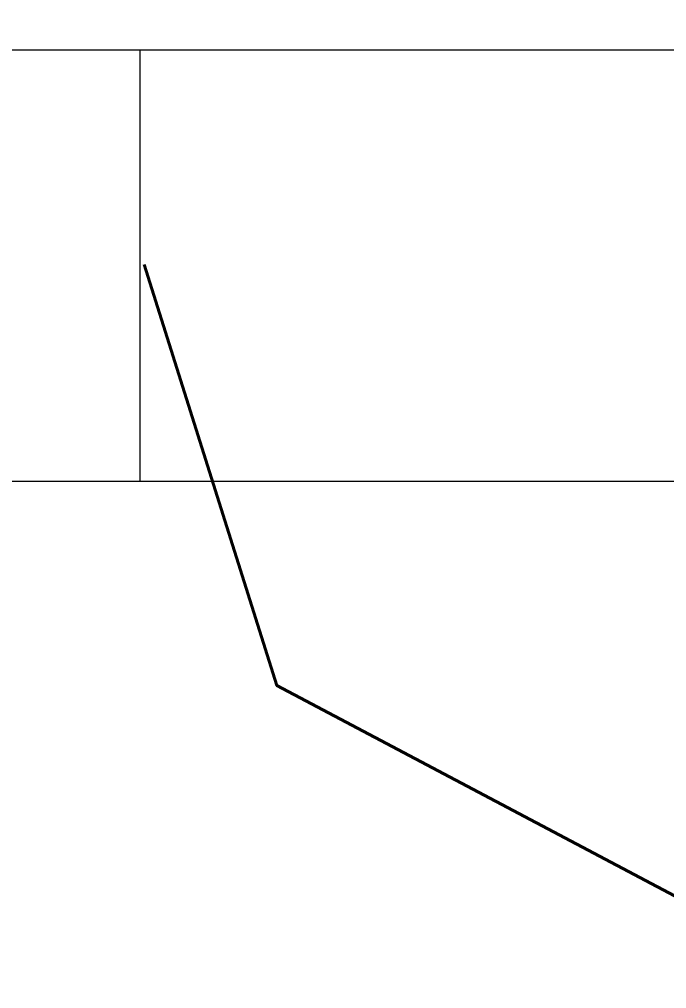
# Model space of a CAD drawing. Header units: inches. Extents: x -12418 to 57169, y -29325 to 19878.
# Drawn here: x 24353.32 to 24382.61, y -12644.76 to -12600.9 of the extents above; entities that cross this region are included whole.
import ezdxf

# ---------------------------------------------------------------- set-up
doc = ezdxf.new("R2010")
doc.units = ezdxf.units.IN
doc.header["$LTSCALE"] = 25
doc.header["$MEASUREMENT"] = 0
doc.linetypes.add('DASHDOT', pattern=[25.4, 12.7, -6.35, 0, -6.35])
doc.layers.get('0').update_dxf_attribs({"color": 8})
doc.layers.get('Defpoints').update_dxf_attribs({"color": 8})
for name, color, linetype, lineweight in [('00-Ground Floor$0$LOADING', 253, 'Continuous', 5), ('00-Ground Floor$0$NEW Wall', 166, 'Continuous', 5), ('E-LITE-CLNG-CNDT', 6, 'DASHDOT', 35), ('T-DATA-DIM', 251, 'DASHDOT', 25), ('T-DATA-DIM @ 100', 251, 'DASHDOT', 25)]:
    doc.layers.add(name, color=color, linetype=linetype, lineweight=lineweight)
doc.styles.add('DC_Simplex', font='SIMPLEX.shx', dxfattribs={"width": 0.7})
doc.dimstyles.new('DevCad-MM', dxfattribs={"dimscale": 0.01, "dimtxt": 2, "dimasz": 2, "dimexe": 1, "dimexo": 1, "dimgap": 0.6, "dimtad": 1, "dimdec": 0, "dimrnd": 10, "dimzin": 1, "dimdsep": 46, "dimtxsty": 'DC_Simplex', "dimblk1": 'OBLIQUE', "dimblk2": 'OBLIQUE', "dimsah": 1, "dimcen": 3, "dimclrd": 256, "dimclre": 256, "dimclrt": 45, "dimadec": 0, "dimazin": 0, "dimtfac": 1, "dimtdec": 0, "dimtix": 1, "dimtmove": 2, "dimatfit": 2, "dimldrblk": 'OBLIQUE', "dimfxl": 1, "dimtolj": 1, "dimtzin": 0, "dimarcsym": 0})

# ---------------------------------------------------------------- blocks, each defined once
blk = doc.blocks.new('*X246')
at = {"color": 0}
for p, q in [((5, 3), (5, 3)), ((5, 3), (5, 3)), ((5, 3), (5, 3)), ((5, 3), (5, 3)), ((5, 3), (5, 3)), ((5, 3), (5, 3)), ((5, 3), (5, 3)), ((5, 3), (5, 3)), ((5, 3), (5, 3)), ((5, 3), (5, 3)), ((5, 3), (5, 3)), ((5, 3), (5, 3)), ((5, 3), (5, 3)), ((5, 3), (5, 3)), ((5, 3), (5, 3)), ((5, 3), (5, 3)), ((5, 3), (5, 3)), ((5, 3), (5, 3)), ((5, 3), (5, 3)), ((5, 3), (5, 3)), ((5, 3), (5, 3)), ((5, 3), (5, 3)), ((5, 3), (5, 3)), ((5, 3), (5, 3)), ((5, 3), (5, 3)), ((5, 3), (5, 3)), ((5, 3), (5, 3)), ((5, 3), (5, 3)), ((5, 3), (5, 3)), ((5, 3), (5, 3)), ((5, 3), (5, 3)), ((5, 3), (5, 3)), ((5, 3), (5, 3)), ((5, 3), (5, 3)), ((5, 3), (5, 3)), ((5, 3), (5, 3)), ((5, 3), (5, 3)), ((5, 3), (5, 3)), ((5, 3), (5, 3)), ((5, 3), (5, 3)), ((5, 3), (5, 3)), ((5, 3), (5, 3)), ((5, 3), (5, 3)), ((5, 3), (5, 3)), ((5, 3), (5, 3)), ((5, 3), (5, 3)), ((5, 3), (5, 3)), ((5, 3), (5, 3)), ((5, 3), (5, 3)), ((5, 3), (5, 3)), ((5, 3), (5, 3)), ((5, 3), (5, 3)), ((5, 3), (5, 3)), ((5, 3), (5, 3)), ((5, 3), (5, 3)), ((5, 3), (5, 3)), ((5, 3), (5, 3)), ((5, 3), (5, 3)), ((5, 3), (5, 3)), ((5, 3), (5, 3)), ((5, 3), (5, 3)), ((5, 3), (5, 3)), ((5, 3), (5, 3)), ((5, 3), (5, 3)), ((5, 3), (5, 3)), ((5, 3), (5, 3)), ((6, 3), (5, 3)), ((5, 3), (5, 3)), ((6, 3), (5, 3)), ((5, 3), (5, 3)), ((6, 3), (5, 3)), ((5, 3), (5, 3)), ((6, 3), (5, 3)), ((5, 3), (5, 3)), ((5, 3), (5, 3)), ((5, 3), (5, 3)), ((5, 3), (5, 3)), ((5, 3), (5, 3)), ((5, 3), (5, 3)), ((5, 3), (5, 3)), ((5, 3), (5, 3)), ((5, 3), (5, 3)), ((5, 3), (5, 3)), ((5, 3), (5, 3)), ((5, 3), (5, 3)), ((5, 3), (5, 3)), ((5, 3), (5, 3)), ((5, 3), (5, 3)), ((5, 3), (5, 3)), ((5, 3), (5, 3)), ((5, 3), (5, 3)), ((5, 3), (5, 3)), ((5, 3), (5, 3)), ((5, 3), (5, 3)), ((5, 3), (5, 3)), ((5, 3), (5, 3)), ((6, 3), (6, 3)), ((6, 3), (6, 3)), ((6, 3), (6, 3)), ((6, 3), (6, 3)), ((6, 3), (6, 3)), ((6, 3), (6, 3)), ((6, 3), (6, 3)), ((6, 3), (6, 3)), ((6, 3), (6, 3)), ((6, 3), (6, 3)), ((6, 3), (6, 3)), ((6, 3), (6, 3)), ((6, 3), (6, 3)), ((6, 3), (6, 3)), ((6, 3), (6, 3)), ((6, 3), (6, 3)), ((6, 3), (6, 3)), ((6, 3), (6, 3)), ((6, 3), (6, 3)), ((6, 3), (6, 3)), ((6, 3), (6, 3)), ((6, 3), (6, 3)), ((6, 3), (6, 3)), ((6, 3), (6, 3)), ((6, 3), (6, 3)), ((6, 3), (6, 3)), ((6, 3), (6, 3)), ((6, 3), (6, 3)), ((6, 3), (6, 3)), ((6, 3), (6, 3)), ((6, 3), (6, 3)), ((6, 3), (6, 3)), ((6, 3), (6, 3)), ((6, 3), (6, 3)), ((6, 3), (6, 3)), ((6, 3), (6, 3)), ((6, 3), (6, 3)), ((6, 3), (6, 3)), ((6, 3), (6, 3)), ((6, 3), (6, 3)), ((6, 3), (6, 3)), ((6, 3), (6, 3)), ((6, 3), (6, 3)), ((6, 3), (6, 3)), ((6, 3), (6, 3)), ((6, 3), (6, 3)), ((6, 3), (6, 3)), ((6, 3), (6, 3)), ((6, 3), (6, 3)), ((6, 3), (6, 3)), ((6, 3), (6, 3)), ((6, 3), (6, 3)), ((6, 3), (6, 3)), ((6, 3), (6, 3)), ((6, 3), (6, 3)), ((6, 3), (6, 3)), ((6, 3), (6, 3)), ((6, 3), (6, 3)), ((6, 3), (6, 3)), ((6, 3), (6, 3)), ((6, 3), (6, 3)), ((6, 3), (6, 3)), ((6, 3), (6, 3)), ((6, 3), (6, 3)), ((6, 3), (6, 3)), ((6, 3), (6, 3)), ((6, 3), (6, 3)), ((6, 3), (6, 3)), ((6, 3), (6, 3)), ((6, 3), (6, 3)), ((6, 3), (6, 3)), ((6, 3), (6, 3)), ((6, 3), (6, 3)), ((6, 3), (6, 3)), ((6, 3), (6, 3)), ((6, 3), (6, 3)), ((6, 3), (6, 3)), ((6, 3), (6, 3)), ((6, 3), (6, 3)), ((6, 3), (6, 3)), ((6, 3), (6, 3)), ((6, 3), (6, 3)), ((6, 3), (6, 3)), ((6, 3), (6, 3)), ((6, 3), (6, 3)), ((6, 3), (6, 3)), ((6, 3), (6, 3)), ((6, 3), (6, 3)), ((6, 3), (6, 3)), ((6, 3), (6, 3)), ((6, 3), (6, 3)), ((6, 3), (6, 3)), ((6, 3), (6, 3)), ((6, 3), (6, 3)), ((6, 3), (6, 3)), ((6, 3), (6, 3)), ((6, 3), (6, 3)), ((6, 3), (6, 3)), ((6, 3), (6, 3)), ((6, 3), (6, 3)), ((6, 3), (6, 3)), ((6, 3), (6, 3)), ((6, 3), (6, 3)), ((6, 3), (6, 3)), ((6, 3), (6, 3)), ((6, 3), (6, 3)), ((6, 3), (6, 3)), ((6, 3), (6, 3)), ((6, 3), (6, 3)), ((6, 3), (6, 3)), ((6, 3), (6, 3)), ((6, 3), (6, 3)), ((6, 3), (6, 3)), ((6, 3), (6, 3)), ((6, 3), (6, 3)), ((6, 3), (6, 3)), ((6, 3), (6, 3)), ((6, 3), (6, 3)), ((6, 3), (6, 3)), ((6, 3), (6, 3)), ((6, 3), (6, 3)), ((6, 3), (6, 3)), ((6, 3), (6, 3)), ((6, 3), (6, 3)), ((6, 3), (6, 3)), ((6, 3), (6, 3)), ((6, 3), (6, 3)), ((6, 3), (6, 3)), ((6, 3), (6, 3)), ((6, 3), (6, 3)), ((6, 3), (6, 3)), ((6, 3), (6, 3)), ((6, 3), (6, 3)), ((6, 3), (6, 3)), ((6, 3), (6, 3)), ((6, 3), (6, 3)), ((6, 3), (6, 3)), ((6, 3), (6, 3)), ((6, 3), (6, 3)), ((6, 3), (6, 3)), ((6, 3), (6, 3)), ((6, 3), (6, 3)), ((6, 3), (6, 3)), ((6, 3), (6, 3)), ((6, 3), (6, 3)), ((6, 3), (6, 3)), ((6, 3), (6, 3)), ((6, 3), (6, 3)), ((6, 3), (6, 3)), ((6, 3), (6, 3)), ((6, 3), (6, 3)), ((6, 3), (6, 3)), ((6, 3), (6, 3)), ((6, 3), (6, 3)), ((6, 3), (6, 3)), ((6, 3), (6, 3)), ((6, 3), (6, 3)), ((6, 3), (6, 3)), ((6, 3), (6, 3)), ((6, 3), (6, 3)), ((6, 3), (6, 3)), ((6, 3), (6, 3)), ((6, 3), (6, 3)), ((6, 3), (6, 3)), ((6, 3), (6, 3)), ((6, 3), (6, 3)), ((6, 3), (6, 3)), ((6, 3), (6, 3)), ((6, 3), (6, 3)), ((6, 3), (6, 3)), ((6, 3), (6, 3)), ((6, 3), (6, 3)), ((6, 3), (6, 3)), ((6, 3), (6, 3)), ((6, 3), (6, 3)), ((6, 3), (6, 3)), ((6, 3), (6, 3)), ((6, 3), (6, 3)), ((6, 3), (6, 3)), ((6, 3), (6, 3)), ((6, 3), (6, 3)), ((6, 3), (6, 3)), ((6, 3), (6, 3)), ((6, 3), (6, 3)), ((6, 3), (6, 3)), ((6, 3), (6, 3)), ((6, 3), (6, 3)), ((6, 3), (6, 3)), ((6, 3), (6, 3)), ((6, 3), (6, 3)), ((6, 3), (6, 3)), ((6, 3), (6, 3)), ((6, 3), (6, 3)), ((6, 3), (6, 3)), ((6, 3), (6, 3)), ((6, 3), (6, 3)), ((6, 3), (6, 3)), ((6, 3), (6, 3)), ((6, 3), (6, 3)), ((6, 3), (6, 3)), ((6, 3), (6, 3)), ((6, 3), (6, 3)), ((6, 3), (6, 3)), ((6, 3), (6, 3)), ((6, 3), (5, 3)), ((6, 3), (5, 3)), ((6, 3), (5, 3)), ((6, 3), (5, 3)), ((6, 3), (5, 3)), ((6, 3), (6, 3)), ((6, 3), (6, 3)), ((6, 3), (6, 3)), ((6, 3), (6, 3)), ((6, 3), (6, 3)), ((6, 3), (6, 3)), ((6, 3), (6, 3)), ((6, 3), (6, 3)), ((6, 3), (6, 3)), ((6, 3), (6, 3)), ((6, 3), (6, 3)), ((6, 3), (6, 3)), ((6, 3), (6, 3)), ((6, 3), (6, 3)), ((6, 3), (6, 3)), ((6, 3), (6, 3)), ((6, 3), (6, 3)), ((6, 3), (6, 3)), ((6, 3), (6, 3)), ((6, 3), (6, 3)), ((6, 3), (6, 3)), ((6, 3), (6, 3)), ((6, 3), (6, 3)), ((6, 3), (6, 3)), ((6, 3), (6, 3)), ((6, 3), (6, 3)), ((6, 3), (6, 3)), ((6, 3), (6, 3)), ((6, 3), (6, 3)), ((6, 3), (6, 3)), ((6, 3), (6, 3)), ((6, 3), (6, 3)), ((6, 3), (6, 3)), ((6, 3), (6, 3)), ((6, 3), (6, 3)), ((6, 3), (6, 3)), ((6, 3), (6, 3)), ((6, 3), (6, 3)), ((6, 3), (6, 3)), ((6, 3), (6, 3)), ((6, 3), (6, 3)), ((6, 3), (6, 3)), ((6, 3), (6, 3)), ((6, 3), (6, 3)), ((6, 3), (6, 3)), ((6, 3), (6, 3)), ((6, 3), (6, 3)), ((6, 3), (6, 3)), ((6, 3), (6, 3)), ((6, 3), (6, 3)), ((6, 3), (6, 3)), ((6, 3), (6, 3)), ((6, 3), (6, 3)), ((6, 3), (6, 3)), ((6, 3), (6, 3)), ((6, 3), (6, 3)), ((6, 3), (6, 3)), ((6, 3), (6, 3)), ((6, 3), (6, 3)), ((6, 3), (6, 3)), ((6, 3), (6, 3)), ((6, 3), (6, 3)), ((6, 3), (6, 3)), ((6, 3), (6, 3)), ((6, 3), (6, 3)), ((6, 3), (6, 3)), ((6, 3), (6, 3)), ((6, 3), (6, 3)), ((6, 3), (6, 3)), ((6, 3), (6, 3)), ((6, 3), (6, 3)), ((6, 3), (6, 3)), ((6, 3), (6, 3)), ((6, 3), (6, 3)), ((6, 3), (6, 3)), ((6, 3), (6, 3)), ((6, 3), (6, 3)), ((6, 3), (6, 3)), ((6, 3), (6, 3)), ((6, 3), (6, 3)), ((6, 3), (6, 3)), ((6, 3), (6, 3)), ((6, 3), (6, 3)), ((6, 3), (6, 3)), ((6, 3), (6, 3)), ((6, 3), (6, 3)), ((6, 3), (6, 3)), ((6, 3), (6, 3)), ((6, 3), (6, 3)), ((6, 3), (6, 3)), ((6, 3), (6, 3)), ((6, 3), (6, 3)), ((6, 3), (6, 3)), ((6, 3), (6, 3)), ((6, 3), (6, 3)), ((6, 3), (6, 3)), ((6, 3), (6, 3)), ((6, 3), (6, 3)), ((6, 3), (6, 3)), ((6, 3), (6, 3)), ((6, 3), (6, 3)), ((6, 3), (6, 3)), ((6, 3), (6, 3)), ((6, 3), (6, 3)), ((6, 3), (6, 3)), ((6, 3), (6, 3)), ((6, 3), (6, 3)), ((6, 3), (6, 3)), ((6, 3), (6, 3)), ((6, 3), (6, 3)), ((6, 3), (6, 3)), ((6, 3), (6, 3)), ((6, 3), (6, 3)), ((6, 3), (6, 3)), ((6, 3), (6, 3)), ((6, 3), (6, 3)), ((6, 3), (6, 3)), ((6, 3), (6, 3)), ((6, 3), (6, 3)), ((6, 3), (6, 3)), ((6, 3), (6, 3)), ((6, 3), (6, 3)), ((6, 3), (6, 3)), ((6, 3), (6, 3)), ((6, 3), (6, 3)), ((6, 3), (6, 3)), ((6, 3), (6, 3)), ((6, 3), (6, 3)), ((6, 3), (6, 3)), ((6, 3), (6, 3)), ((6, 3), (6, 3)), ((6, 3), (6, 3)), ((6, 3), (6, 3)), ((6, 3), (6, 3)), ((6, 3), (6, 3)), ((6, 3), (6, 3)), ((6, 3), (6, 3)), ((6, 3), (6, 3)), ((6, 3), (6, 3)), ((6, 3), (6, 3)), ((6, 3), (6, 3)), ((6, 3), (6, 3)), ((6, 3), (6, 3)), ((6, 3), (6, 3)), ((6, 3), (6, 3)), ((6, 3), (6, 3)), ((6, 3), (6, 3)), ((6, 3), (6, 3)), ((6, 3), (6, 3)), ((6, 3), (6, 3)), ((6, 3), (6, 3)), ((6, 3), (6, 3)), ((6, 3), (6, 3)), ((6, 3), (6, 3)), ((6, 3), (6, 3)), ((6, 3), (6, 3)), ((6, 3), (6, 3)), ((6, 3), (6, 3)), ((6, 3), (6, 3)), ((6, 3), (6, 3)), ((6, 3), (6, 3)), ((6, 3), (6, 3)), ((6, 3), (6, 3)), ((6, 3), (6, 3)), ((6, 3), (6, 3)), ((6, 3), (6, 3)), ((6, 3), (6, 3)), ((6, 3), (6, 3)), ((6, 3), (6, 3)), ((6, 3), (6, 3)), ((6, 3), (6, 3)), ((6, 3), (6, 3)), ((6, 3), (6, 3)), ((6, 3), (6, 3)), ((6, 3), (6, 3)), ((6, 3), (6, 3)), ((6, 3), (6, 3)), ((6, 3), (6, 3)), ((6, 3), (6, 3)), ((6, 3), (6, 3)), ((6, 3), (6, 3)), ((6, 3), (6, 3)), ((6, 3), (6, 3)), ((6, 3), (6, 3)), ((6, 3), (6, 3)), ((6, 3), (6, 3)), ((6, 3), (6, 3)), ((6, 3), (6, 3)), ((6, 3), (6, 3)), ((6, 3), (6, 3)), ((6, 3), (6, 3)), ((6, 3), (6, 3)), ((6, 3), (6, 3)), ((6, 3), (6, 3)), ((6, 3), (6, 3)), ((6, 3), (6, 3)), ((6, 3), (6, 3)), ((6, 3), (6, 3)), ((6, 3), (6, 3)), ((6, 3), (6, 3)), ((6, 3), (6, 3)), ((6, 3), (6, 3)), ((6, 3), (6, 3)), ((6, 3), (6, 3)), ((6, 3), (6, 3)), ((6, 3), (6, 3)), ((6, 3), (6, 3)), ((6, 3), (6, 3)), ((6, 3), (6, 3)), ((6, 3), (6, 3)), ((6, 3), (6, 3)), ((6, 3), (6, 3)), ((6, 3), (6, 3)), ((6, 3), (6, 3)), ((6, 3), (6, 3)), ((6, 3), (6, 3)), ((6, 3), (6, 3)), ((6, 3), (6, 3)), ((6, 3), (6, 3)), ((6, 3), (6, 3)), ((6, 3), (6, 3)), ((6, 3), (6, 3)), ((6, 3), (6, 3)), ((6, 3), (6, 3)), ((6, 3), (6, 3)), ((6, 3), (6, 3)), ((6, 3), (6, 3)), ((6, 3), (6, 3)), ((6, 3), (6, 3)), ((6, 3), (6, 3)), ((6, 3), (6, 3)), ((6, 3), (6, 3)), ((6, 3), (6, 3)), ((6, 3), (6, 3)), ((6, 3), (6, 3)), ((6, 3), (6, 3)), ((6, 3), (6, 3)), ((6, 3), (6, 3)), ((6, 3), (6, 3)), ((6, 3), (6, 3)), ((6, 3), (6, 3)), ((6, 3), (6, 3)), ((6, 3), (6, 3)), ((6, 3), (6, 3)), ((6, 3), (6, 3)), ((6, 3), (6, 3)), ((6, 3), (6, 3)), ((6, 3), (6, 3)), ((6, 3), (6, 3)), ((6, 3), (6, 3)), ((6, 3), (6, 3)), ((6, 3), (6, 3)), ((6, 3), (6, 3)), ((6, 3), (6, 3)), ((6, 3), (6, 3)), ((6, 3), (6, 3)), ((6, 3), (6, 3)), ((6, 3), (6, 3)), ((6, 3), (6, 3)), ((6, 3), (6, 3)), ((6, 3), (6, 3)), ((6, 3), (6, 3)), ((6, 3), (6, 3)), ((6, 3), (6, 3)), ((6, 3), (6, 3)), ((6, 3), (6, 3)), ((6, 3), (6, 3)), ((6, 3), (6, 3)), ((6, 3), (6, 3)), ((6, 3), (6, 3)), ((6, 3), (6, 3)), ((6, 3), (6, 3)), ((6, 3), (6, 3)), ((6, 3), (6, 3)), ((6, 3), (6, 3)), ((6, 3), (6, 3)), ((6, 3), (6, 3)), ((6, 3), (6, 3)), ((6, 3), (6, 3)), ((6, 3), (6, 3)), ((6, 3), (6, 3)), ((6, 3), (6, 3)), ((6, 3), (6, 3)), ((6, 3), (6, 3)), ((6, 3), (6, 3)), ((6, 3), (6, 3)), ((6, 3), (6, 3)), ((6, 3), (6, 3)), ((6, 3), (6, 3)), ((6, 3), (6, 3)), ((6, 3), (6, 3)), ((6, 3), (6, 3)), ((6, 3), (6, 3)), ((6, 3), (6, 3)), ((6, 3), (6, 3)), ((6, 3), (6, 3)), ((6, 3), (6, 3)), ((6, 3), (6, 3)), ((6, 3), (6, 3)), ((6, 3), (6, 3)), ((6, 3), (6, 3)), ((6, 3), (6, 3)), ((6, 3), (6, 3)), ((6, 3), (6, 3)), ((6, 3), (6, 3)), ((6, 3), (6, 3)), ((6, 3), (6, 3)), ((6, 3), (6, 3)), ((6, 3), (6, 3)), ((6, 3), (6, 3)), ((6, 3), (6, 3)), ((6, 3), (6, 3)), ((6, 3), (6, 3)), ((6, 3), (6, 3)), ((6, 3), (6, 3)), ((6, 3), (6, 3)), ((6, 3), (6, 3))]:
    blk.add_line(p, q, dxfattribs=at)
blk = doc.blocks.new('*X247')
at = {"color": 0}
for p, q in [((13, 1), (13, 1)), ((13, 1), (13, 1)), ((13, 1), (13, 1)), ((13, 1), (13, 1)), ((13, 1), (13, 1)), ((13, 1), (13, 1)), ((13, 1), (13, 1)), ((13, 1), (13, 1)), ((13, 1), (13, 1)), ((13, 1), (13, 1)), ((13, 1), (13, 1)), ((13, 1), (13, 1)), ((13, 1), (13, 1)), ((13, 1), (13, 1)), ((13, 1), (13, 1)), ((13, 1), (14, 1)), ((13, 1), (14, 1)), ((13, 1), (14, 1)), ((13, 1), (13, 1)), ((13, 1), (13, 1)), ((13, 1), (13, 1)), ((13, 1), (13, 1)), ((13, 1), (13, 1)), ((13, 1), (13, 1)), ((13, 1), (13, 1)), ((13, 1), (13, 1)), ((13, 1), (13, 1)), ((13, 1), (13, 1)), ((13, 1), (13, 1)), ((13, 1), (13, 1)), ((13, 1), (13, 1)), ((13, 1), (13, 1)), ((13, 1), (13, 1)), ((13, 1), (13, 1)), ((13, 1), (13, 1)), ((13, 1), (13, 1)), ((13, 1), (13, 1)), ((13, 1), (13, 1)), ((13, 1), (13, 1)), ((13, 1), (13, 1)), ((13, 1), (13, 1)), ((13, 1), (13, 1)), ((13, 1), (13, 1)), ((13, 1), (13, 1)), ((13, 1), (13, 1)), ((13, 1), (13, 1)), ((13, 1), (13, 1)), ((13, 1), (13, 1)), ((13, 1), (13, 1)), ((13, 1), (13, 1)), ((13, 1), (13, 1)), ((13, 1), (13, 1)), ((13, 1), (13, 1)), ((13, 1), (13, 1)), ((13, 1), (13, 1)), ((13, 1), (13, 1)), ((13, 1), (13, 1)), ((13, 1), (13, 1)), ((13, 1), (13, 1)), ((13, 1), (13, 1)), ((13, 1), (13, 1)), ((13, 1), (13, 1)), ((13, 1), (13, 1)), ((13, 1), (13, 1)), ((13, 1), (13, 1)), ((13, 1), (13, 1)), ((13, 1), (13, 1)), ((13, 1), (13, 1)), ((13, 1), (13, 1)), ((13, 1), (13, 1)), ((13, 1), (13, 1)), ((13, 1), (13, 1)), ((13, 1), (13, 1)), ((13, 1), (13, 1)), ((13, 1), (13, 1)), ((13, 1), (13, 1)), ((13, 1), (13, 1)), ((13, 1), (13, 1)), ((13, 1), (13, 1)), ((13, 1), (13, 1)), ((13, 1), (13, 1)), ((13, 1), (13, 1)), ((13, 1), (13, 1)), ((13, 1), (13, 1)), ((13, 1), (13, 1)), ((13, 1), (13, 1)), ((13, 1), (13, 1)), ((13, 1), (13, 1)), ((13, 1), (13, 1)), ((13, 1), (13, 1)), ((13, 1), (13, 1)), ((13, 1), (13, 1)), ((13, 1), (13, 1)), ((13, 1), (13, 1)), ((13, 1), (13, 1)), ((13, 1), (13, 1)), ((13, 1), (13, 1)), ((13, 1), (13, 1)), ((13, 1), (13, 1)), ((13, 1), (13, 1)), ((13, 1), (13, 1)), ((13, 1), (13, 1)), ((13, 1), (13, 1)), ((13, 1), (13, 1)), ((13, 1), (13, 1)), ((13, 1), (13, 1)), ((13, 1), (13, 1)), ((13, 1), (13, 1)), ((13, 1), (13, 1)), ((13, 1), (13, 1)), ((13, 1), (13, 1)), ((13, 1), (13, 1)), ((13, 1), (13, 1)), ((13, 1), (13, 1)), ((13, 1), (13, 1)), ((13, 1), (13, 1)), ((13, 1), (13, 1)), ((13, 1), (13, 1)), ((13, 1), (13, 1)), ((13, 1), (13, 1)), ((13, 1), (13, 1)), ((13, 1), (13, 1)), ((13, 1), (13, 1)), ((13, 1), (14, 1)), ((13, 0), (13, 0)), ((13, 0), (13, 0)), ((13, 0), (13, 0)), ((13, 0), (13, 0)), ((13, 0), (13, 0)), ((13, 0), (13, 0)), ((13, 0), (13, 0)), ((13, 0), (13, 0)), ((13, 0), (13, 0)), ((13, 0), (13, 0)), ((13, 0), (13, 0)), ((13, 0), (13, 0)), ((13, 0), (13, 0)), ((13, 0), (13, 0)), ((13, 0), (13, 0)), ((13, 0), (13, 0)), ((13, 0), (13, 0)), ((13, 0), (13, 0)), ((13, 0), (13, 0)), ((13, 0), (13, 0)), ((13, 0), (13, 0)), ((13, 0), (13, 0)), ((13, 0), (13, 0)), ((13, 0), (13, 0)), ((13, 0), (13, 0)), ((13, 0), (13, 0)), ((13, 0), (13, 0)), ((13, 0), (13, 0)), ((13, 0), (13, 0)), ((13, 0), (13, 0)), ((13, 0), (13, 0)), ((13, 0), (13, 0)), ((13, 0), (13, 0)), ((13, 0), (13, 0)), ((13, 0), (13, 0)), ((13, 0), (13, 0)), ((13, 0), (13, 0)), ((13, 0), (13, 0)), ((13, 0), (13, 0)), ((13, 0), (13, 0)), ((13, 0), (13, 0)), ((13, 0), (13, 0)), ((13, 0), (13, 0)), ((13, 0), (13, 0)), ((13, 0), (13, 0)), ((13, 0), (13, 0)), ((13, 0), (13, 0)), ((13, 0), (13, 0)), ((13, 0), (14, 0)), ((13, 0), (14, 0)), ((13, 0), (13, 0)), ((13, 0), (14, 0)), ((14, 1), (14, 1)), ((14, 1), (14, 1)), ((14, 1), (14, 1)), ((14, 1), (14, 1)), ((14, 1), (14, 1)), ((14, 1), (14, 1)), ((14, 1), (14, 1)), ((14, 1), (14, 1)), ((14, 1), (14, 1)), ((14, 1), (14, 1)), ((14, 1), (14, 1)), ((14, 1), (14, 1)), ((14, 1), (14, 1)), ((14, 1), (14, 1)), ((14, 1), (14, 1)), ((14, 1), (14, 1)), ((14, 1), (14, 1)), ((14, 1), (14, 1)), ((14, 1), (14, 1)), ((14, 1), (14, 1)), ((14, 1), (14, 1)), ((14, 1), (14, 1)), ((14, 1), (14, 1)), ((14, 1), (14, 1)), ((14, 1), (14, 1)), ((14, 1), (14, 1)), ((14, 1), (14, 1)), ((14, 1), (14, 1)), ((14, 1), (14, 1)), ((14, 1), (14, 1)), ((14, 1), (14, 1)), ((14, 1), (14, 1)), ((14, 1), (14, 1)), ((14, 1), (14, 1)), ((14, 1), (14, 1)), ((14, 1), (14, 1)), ((14, 1), (14, 1)), ((14, 1), (14, 1)), ((14, 1), (14, 1)), ((14, 1), (14, 1)), ((14, 1), (14, 1)), ((14, 1), (14, 1)), ((14, 1), (14, 1)), ((14, 1), (14, 1)), ((14, 1), (14, 1)), ((14, 1), (14, 1)), ((14, 1), (14, 1)), ((14, 1), (14, 1)), ((14, 1), (14, 1)), ((14, 1), (14, 1)), ((14, 1), (14, 1)), ((14, 1), (14, 1)), ((14, 1), (14, 1)), ((14, 1), (14, 1)), ((14, 1), (14, 1)), ((14, 1), (14, 1)), ((14, 1), (14, 1)), ((14, 1), (14, 1)), ((14, 1), (14, 1)), ((14, 1), (14, 1)), ((14, 1), (14, 1)), ((14, 1), (14, 1)), ((14, 1), (14, 1)), ((14, 1), (14, 1)), ((14, 1), (14, 1)), ((14, 1), (14, 1)), ((14, 1), (14, 1)), ((14, 1), (14, 1)), ((14, 1), (14, 1)), ((14, 1), (14, 1)), ((14, 1), (14, 1)), ((14, 1), (14, 1)), ((14, 1), (14, 1)), ((14, 1), (14, 1)), ((14, 1), (14, 1)), ((14, 1), (14, 1)), ((14, 1), (14, 1)), ((14, 1), (14, 1)), ((14, 1), (14, 1)), ((14, 1), (14, 1)), ((14, 1), (14, 1)), ((14, 1), (14, 1)), ((14, 1), (14, 1)), ((14, 1), (14, 1)), ((14, 1), (14, 1)), ((14, 1), (14, 1)), ((14, 1), (14, 1)), ((14, 1), (14, 1)), ((14, 1), (14, 1)), ((14, 1), (14, 1)), ((14, 1), (14, 1)), ((14, 1), (14, 1)), ((14, 1), (14, 1)), ((14, 1), (14, 1)), ((14, 0), (14, 0)), ((14, 0), (14, 0)), ((14, 0), (14, 0)), ((14, 0), (14, 0)), ((14, 0), (14, 0)), ((14, 0), (14, 0)), ((14, 0), (14, 0)), ((14, 0), (14, 0)), ((14, 0), (14, 0)), ((14, 0), (14, 0)), ((14, 0), (14, 0)), ((14, 0), (14, 0)), ((14, 0), (14, 0)), ((14, 0), (14, 0)), ((14, 0), (14, 0)), ((14, 0), (14, 0)), ((14, 0), (14, 0)), ((14, 0), (14, 0)), ((14, 0), (14, 0)), ((14, 0), (14, 0)), ((14, 0), (14, 0)), ((14, 0), (14, 0)), ((14, 0), (14, 0)), ((14, 0), (14, 0)), ((14, 0), (14, 0)), ((14, 0), (14, 0)), ((14, 0), (14, 0)), ((14, 0), (14, 0)), ((14, 0), (14, 0)), ((14, 0), (14, 0)), ((14, 0), (14, 0)), ((14, 0), (14, 0)), ((14, 0), (14, 0)), ((14, 0), (14, 0)), ((14, 0), (14, 0)), ((14, 0), (14, 0)), ((14, 0), (14, 0)), ((14, 0), (14, 0)), ((14, 0), (14, 0)), ((14, 0), (14, 0)), ((14, 0), (14, 0)), ((14, 0), (14, 0)), ((14, 0), (14, 0)), ((14, 0), (14, 0)), ((14, 0), (14, 0)), ((14, 0), (14, 0)), ((14, 0), (14, 0)), ((14, 0), (14, 0)), ((13, 0), (13, 0)), ((13, 0), (14, 0)), ((13, 0), (13, 0)), ((13, 0), (14, 0)), ((13, 0), (13, 0)), ((13, 0), (14, 0)), ((13, 0), (13, 0)), ((13, 0), (13, 0)), ((13, 0), (13, 0)), ((13, 0), (13, 0)), ((13, 0), (14, 0)), ((13, 0), (13, 0)), ((13, 0), (14, 0)), ((13, 0), (13, 0)), ((13, 0), (14, 0)), ((13, 0), (13, 0)), ((13, 0), (14, 0)), ((13, 0), (13, 0)), ((13, 0), (14, 0)), ((13, 0), (13, 0)), ((13, 0), (14, 0)), ((13, 0), (13, 0)), ((13, 0), (14, 0)), ((13, 0), (13, 0)), ((13, 0), (13, 0)), ((13, 0), (13, 0)), ((13, 0), (14, 0)), ((13, 0), (13, 0)), ((13, 0), (14, 0)), ((13, 0), (13, 0)), ((13, 0), (14, 0)), ((13, 0), (13, 0)), ((13, 0), (14, 0)), ((13, 0), (13, 0)), ((13, 0), (13, 0)), ((13, 0), (13, 0)), ((13, 0), (13, 0)), ((13, 0), (13, 0)), ((13, 0), (13, 0)), ((13, 0), (13, 0)), ((13, 0), (13, 0)), ((13, 0), (13, 0)), ((13, 0), (13, 0)), ((13, 0), (13, 0)), ((13, 0), (13, 0)), ((13, 0), (13, 0)), ((13, 0), (13, 0)), ((13, 0), (13, 0)), ((13, 0), (13, 0)), ((13, 0), (13, 0)), ((13, 0), (13, 0)), ((13, 0), (13, 0)), ((13, 0), (13, 0)), ((13, 0), (13, 0)), ((13, 0), (13, 0)), ((13, 0), (13, 0)), ((13, 0), (13, 0)), ((13, 0), (13, 0)), ((13, 0), (13, 0)), ((13, 0), (13, 0)), ((13, 0), (13, 0)), ((13, 0), (13, 0)), ((13, 0), (13, 0)), ((13, 0), (13, 0)), ((13, -1), (13, -1)), ((13, -1), (13, -1)), ((13, -1), (13, -1)), ((13, -1), (13, -1)), ((13, -1), (13, -1)), ((13, -1), (14, -1)), ((13, -1), (13, -1)), ((14, 0), (14, 0)), ((14, 0), (14, 0)), ((14, 0), (14, 0)), ((14, 0), (14, 0)), ((14, 0), (14, 0)), ((14, 0), (14, 0)), ((14, 0), (14, 0)), ((14, 0), (14, 0)), ((14, 0), (14, 0)), ((14, 0), (14, 0)), ((14, 0), (14, 0)), ((14, 0), (14, 0)), ((14, 0), (14, 0)), ((14, 0), (14, 0)), ((14, 0), (14, 0)), ((13, 0), (14, 0)), ((14, 0), (14, 0)), ((14, 0), (14, 0)), ((14, 0), (14, 0)), ((14, 0), (14, 0)), ((14, 0), (14, 0)), ((14, 0), (14, 0)), ((14, 0), (14, 0)), ((14, 0), (14, 0)), ((14, 0), (14, 0)), ((14, 0), (14, 0)), ((14, 0), (14, 0)), ((14, 0), (14, 0)), ((14, 0), (14, 0)), ((14, 0), (14, 0)), ((14, 0), (14, 0)), ((14, 0), (14, 0)), ((14, 0), (14, 0)), ((14, 0), (14, 0)), ((14, 0), (14, 0)), ((14, 0), (14, 0)), ((14, 0), (14, 0)), ((14, 0), (14, 0)), ((14, 0), (14, 0)), ((14, 0), (14, 0)), ((14, 0), (14, 0)), ((14, 0), (14, 0)), ((14, 0), (14, 0)), ((14, 0), (14, 0)), ((14, 0), (14, 0)), ((14, 0), (14, 0)), ((14, 0), (14, 0)), ((14, 0), (14, 0)), ((14, 0), (14, 0)), ((14, 0), (14, 0)), ((14, -1), (14, -1)), ((14, -1), (14, -1)), ((14, -1), (14, -1)), ((14, -1), (14, -1)), ((14, -1), (14, -1))]:
    blk.add_line(p, q, dxfattribs=at)
blk = doc.blocks.new('00-Ground Floor$0$GF21018-P')
at = {"color": 0}
for p, q in [((0.220494, 0.475631), (0.220494, 0.067498)), ((0.240011, 0.322592), (0.240011, 0.140001)), ((0.220494, 0.293723), (0.240011, 0.293723))]:
    blk.add_line(p, q, dxfattribs=at)
for points in [[(0.240011, 0.293723), (0.240011, 0.293723), (0.240011, 0.293723), (0.240011, 0.293723), (0.240011, 0.293723), (0.240011, 0.293723), (0.240011, 0.293723), (0.240011, 0.293723), (0.240011, 0.293723), (0.240011, 0.293723), (0.240011, 0.293723), (0.240011, 0.293723), (0.240011, 0.293723), (0.240011, 0.293723), (0.240011, 0.293723), (0.240011, 0.293723), (0.240011, 0.293723), (0.240011, 0.293723), (0.240011, 0.293723), (0.240011, 0.293723), (0.240011, 0.293723), (0.240011, 0.293723), (0.240011, 0.293723), (0.240011, 0.293723), (0.240011, 0.293723), (0.240011, 0.293723), (0.240011, 0.293723), (0.240011, 0.293723), (0.240011, 0.293723), (0.240011, 0.293723), (0.240011, 0.293723), (0.240011, 0.293723), (0.240011, 0.293723), (0.240011, 0.293723), (0.240011, 0.293723), (0.240011, 0.293723), (0.240011, 0.293723), (0.240011, 0.293723), (0.240011, 0.293723), (0.240011, 0.293723), (0.240011, 0.293723), (0.240011, 0.293723), (0.240011, 0.293723), (0.240011, 0.293723), (0.240011, 0.293723), (0.240011, 0.293723), (0.240011, 0.293723), (0.240011, 0.293723), (0.240011, 0.293723), (0.240011, 0.293723), (0.240011, 0.293723), (0.240011, 0.293723), (0.240011, 0.293723), (0.240011, 0.293723), (0.240011, 0.293723), (0.240011, 0.293723), (0.240011, 0.293723), (0.240011, 0.293723), (0.240011, 0.293723), (0.240011, 0.293723), (0.240011, 0.293723), (0.240011, 0.293723), (0.240011, 0.293723), (0.240011, 0.293723), (0.240011, 0.293723), (0.240011, 0.293723), (0.240011, 0.293723), (0.240011, 0.293723), (0.240011, 0.293723), (0.240011, 0.293723), (0.240011, 0.293723), (0.240011, 0.293723), (0.240011, 0.293723), (0.240011, 0.293723), (0.240011, 0.293723), (0.240011, 0.293723), (0.240011, 0.293723), (0.240011, 0.293723), (0.240011, 0.293723), (0.240011, 0.293723), (0.240011, 0.293723), (0.240011, 0.293723), (0.240011, 0.293723), (0.240011, 0.293723), (0.240011, 0.293723), (0.240011, 0.293723), (0.240011, 0.293723), (0.240011, 0.293723), (0.240011, 0.293723), (0.240011, 0.293723), (0.240011, 0.293723), (0.240011, 0.293723), (0.240011, 0.293723), (0.240011, 0.293723), (0.240011, 0.293723), (0.240011, 0.293723), (0.240011, 0.293723), (0.240011, 0.293723), (0.240011, 0.293723), (0.240011, 0.293723), (0.240011, 0.293723), (0.240011, 0.293723), (0.240011, 0.293723), (0.240011, 0.293723), (0.240011, 0.293723), (0.240011, 0.293723), (0.240011, 0.293723), (0.240011, 0.293723), (0.240011, 0.293723), (0.240011, 0.293723), (0.240011, 0.293723), (0.240011, 0.293723), (0.240011, 0.293723), (0.240011, 0.293723), (0.240011, 0.293723), (0.240011, 0.293723), (0.240011, 0.293723), (0.240011, 0.293723), (0.240011, 0.293723), (0.240011, 0.293723), (0.240011, 0.293723), (0.240011, 0.293723), (0.240011, 0.293723), (0.240011, 0.293723), (0.240011, 0.293723), (0.240011, 0.293723), (0.240011, 0.293723), (0.240011, 0.293723), (0.240011, 0.293723), (0.240011, 0.293723), (0.240011, 0.293723), (0.240011, 0.293723), (0.240011, 0.293723), (0.240011, 0.293723), (0.240011, 0.293723), (0.240011, 0.293723), (0.240011, 0.293723), (0.240011, 0.293723), (0.240011, 0.293723), (0.240011, 0.293723), (0.240011, 0.293723), (0.240011, 0.293723), (0.240011, 0.293723), (0.240011, 0.293723), (0.240011, 0.293723), (0.240011, 0.293723), (0.240011, 0.293723), (0.240011, 0.293723), (0.240011, 0.293723), (0.240011, 0.293723), (0.240011, 0.293723), (0.240011, 0.293723), (0.240011, 0.293723), (0.240011, 0.293723), (0.240011, 0.293723), (0.240011, 0.293723), (0.240011, 0.293723), (0.240011, 0.293723), (0.240011, 0.293723), (0.240011, 0.293723), (0.240011, 0.293723), (0.240011, 0.293723), (0.240011, 0.293723), (0.240011, 0.293723), (0.240011, 0.293723), (0.240011, 0.293723), (0.240011, 0.293723), (0.240011, 0.293723), (0.240011, 0.293723), (0.240011, 0.293723), (0.240011, 0.293723), (0.240011, 0.293723), (0.240011, 0.293723), (0.240011, 0.293723), (0.240011, 0.293723), (0.240011, 0.293723), (0.240011, 0.293723), (0.240011, 0.293723), (0.240011, 0.293723), (0.240011, 0.293723), (0.240011, 0.293723), (0.240011, 0.293723), (0.240011, 0.293723), (0.240011, 0.293723), (0.240011, 0.293723), (0.240011, 0.293723), (0.240011, 0.293723), (0.240011, 0.293723), (0.240011, 0.293723), (0.240011, 0.293723), (0.240011, 0.293723), (0.240011, 0.293723), (0.240011, 0.293723), (0.240011, 0.293723), (0.240011, 0.293723), (0.240011, 0.293723), (0.240011, 0.293723), (0.240011, 0.293723), (0.240011, 0.293723), (0.240011, 0.293723), (0.240011, 0.293723), (0.240011, 0.293723), (0.240011, 0.293723), (0.240011, 0.293723), (0.240011, 0.293723), (0.240011, 0.293723), (0.240011, 0.293723), (0.240011, 0.293723), (0.240011, 0.293723), (0.240011, 0.293723), (0.240011, 0.293723), (0.240011, 0.293723), (0.240011, 0.293723), (0.240011, 0.293723), (0.240011, 0.293723), (0.240011, 0.293723), (0.240011, 0.293723), (0.240011, 0.293723), (0.240011, 0.293723), (0.240011, 0.293723), (0.240011, 0.293723), (0.240011, 0.293723), (0.240011, 0.293723), (0.240011, 0.293723), (0.240011, 0.293723), (0.240011, 0.293723), (0.240011, 0.293723), (0.240011, 0.293723), (0.240011, 0.293723), (0.240011, 0.293723), (0.240011, 0.293723), (0.240011, 0.293723), (0.240011, 0.293723), (0.240011, 0.293723), (0.240011, 0.293723), (0.240011, 0.293723), (0.240011, 0.293723), (0.240011, 0.293723), (0.240011, 0.293723), (0.240011, 0.293723), (0.240011, 0.293723), (0.240011, 0.293723), (0.240011, 0.293723), (0.240011, 0.293723), (0.240011, 0.293723), (0.240011, 0.293723), (0.240011, 0.293723), (0.240011, 0.293723), (0.240011, 0.293723), (0.240011, 0.293723), (0.240011, 0.293723), (0.240011, 0.293723), (0.240011, 0.293723), (0.240011, 0.293723), (0.240011, 0.293723), (0.240011, 0.293723), (0.240011, 0.293723), (0.240011, 0.293723), (0.240011, 0.293723), (0.240011, 0.293723), (0.240011, 0.293723), (0.240011, 0.293723), (0.240011, 0.293723), (0.240011, 0.293723), (0.240011, 0.293723), (0.240011, 0.293723), (0.240011, 0.293723), (0.240011, 0.293723), (0.240011, 0.293723), (0.240011, 0.293723), (0.240011, 0.293723), (0.240011, 0.293723), (0.240011, 0.293723), (0.240011, 0.293723), (0.240011, 0.293723), (0.240011, 0.293723), (0.240011, 0.293723)], [(0.240011, 0.293723), (0.240011, 0.293723), (0.240011, 0.293723), (0.240011, 0.293723), (0.240011, 0.293723), (0.240011, 0.293723), (0.240011, 0.293723), (0.240011, 0.293723), (0.240011, 0.293723), (0.240011, 0.293723), (0.240011, 0.293723), (0.240011, 0.293723), (0.240011, 0.293723), (0.240011, 0.293723), (0.240011, 0.293723), (0.240011, 0.293723), (0.240011, 0.293723), (0.240011, 0.293723), (0.240011, 0.293723), (0.240011, 0.293723), (0.240011, 0.293723), (0.240011, 0.293723), (0.240011, 0.293723), (0.240011, 0.293723), (0.240011, 0.293723), (0.240011, 0.293723), (0.240011, 0.293723), (0.240011, 0.293723), (0.240011, 0.293723), (0.240011, 0.293723), (0.240011, 0.293723), (0.240011, 0.293723), (0.240011, 0.293723), (0.240011, 0.293723), (0.240011, 0.293723), (0.240011, 0.293723), (0.240011, 0.293723), (0.240011, 0.293723), (0.240011, 0.293723), (0.240011, 0.293723), (0.240011, 0.293723), (0.240011, 0.293723), (0.240011, 0.293723), (0.240011, 0.293723), (0.240011, 0.293723), (0.240011, 0.293723), (0.240011, 0.293723), (0.240011, 0.293723), (0.240011, 0.293723), (0.240011, 0.293723), (0.240011, 0.293723), (0.240011, 0.293723), (0.240011, 0.293723), (0.240011, 0.293723), (0.240011, 0.293723), (0.240011, 0.293723), (0.240011, 0.293723), (0.240011, 0.293723), (0.240011, 0.293723), (0.240011, 0.293723), (0.240011, 0.293723), (0.240011, 0.293723), (0.240011, 0.293723), (0.240011, 0.293723), (0.240011, 0.293723), (0.240011, 0.293723), (0.240011, 0.293723), (0.240011, 0.293723), (0.240011, 0.293723), (0.240011, 0.293723), (0.240011, 0.293723), (0.240011, 0.293723), (0.240011, 0.293723), (0.240011, 0.293723), (0.240011, 0.293723), (0.240011, 0.293723), (0.240011, 0.293723), (0.240011, 0.293723), (0.240011, 0.293723), (0.240011, 0.293723), (0.240011, 0.293723), (0.240011, 0.293723), (0.240011, 0.293723), (0.240011, 0.293723), (0.240011, 0.293723), (0.240011, 0.293723), (0.240011, 0.293723), (0.240011, 0.293723), (0.240011, 0.293723), (0.240011, 0.293723), (0.240011, 0.293723), (0.240011, 0.293723), (0.240011, 0.293723), (0.240011, 0.293723), (0.240011, 0.293723), (0.240011, 0.293723), (0.240011, 0.293723), (0.240011, 0.293723), (0.240011, 0.293723), (0.240011, 0.293723), (0.240011, 0.293723), (0.240011, 0.293723), (0.240011, 0.293723), (0.240011, 0.293723), (0.240011, 0.293723), (0.240011, 0.293723), (0.240011, 0.293723), (0.240011, 0.293723), (0.240011, 0.293723), (0.240011, 0.293723), (0.240011, 0.293723), (0.240011, 0.293723), (0.240011, 0.293723), (0.240011, 0.293723), (0.240011, 0.293723), (0.240011, 0.293723), (0.240011, 0.293723), (0.240011, 0.293723), (0.240011, 0.293723), (0.240011, 0.293723), (0.240011, 0.293723), (0.240011, 0.293723), (0.240011, 0.293723), (0.240011, 0.293723), (0.240011, 0.293723), (0.240011, 0.293723), (0.240011, 0.293723), (0.240011, 0.293723), (0.240011, 0.293723), (0.240011, 0.293723), (0.240011, 0.293723), (0.240011, 0.293723), (0.240011, 0.293723), (0.240011, 0.293723), (0.240011, 0.293723), (0.240011, 0.293723), (0.240011, 0.293723), (0.240011, 0.293723), (0.240011, 0.293723), (0.240011, 0.293723), (0.240011, 0.293723), (0.240011, 0.293723), (0.240011, 0.293723), (0.240011, 0.293723), (0.240011, 0.293723), (0.240011, 0.293723), (0.240011, 0.293723), (0.240011, 0.293723), (0.240011, 0.293723), (0.240011, 0.293723), (0.240011, 0.293723), (0.240011, 0.293723), (0.240011, 0.293723), (0.240011, 0.293723), (0.240011, 0.293723), (0.240011, 0.293723), (0.240011, 0.293723), (0.240011, 0.293723), (0.240011, 0.293723), (0.240011, 0.293723), (0.240011, 0.293723), (0.240011, 0.293723), (0.240011, 0.293723), (0.240011, 0.293723), (0.240011, 0.293723), (0.240011, 0.293723), (0.240011, 0.293723), (0.240011, 0.293723), (0.240011, 0.293723), (0.240011, 0.293723), (0.240011, 0.293723), (0.240011, 0.293723), (0.240011, 0.293723), (0.240011, 0.293723), (0.240011, 0.293723), (0.240011, 0.293723), (0.240011, 0.293723), (0.240011, 0.293723), (0.240011, 0.293723), (0.240011, 0.293723), (0.240011, 0.293723), (0.240011, 0.293723), (0.240011, 0.293723), (0.240011, 0.293723), (0.240011, 0.293723), (0.240011, 0.293723), (0.240011, 0.293723), (0.240011, 0.293723), (0.240011, 0.293723), (0.240011, 0.293723), (0.240011, 0.293723), (0.240011, 0.293723), (0.240011, 0.293723), (0.240011, 0.293723), (0.240011, 0.293723), (0.240011, 0.293723), (0.240011, 0.293723), (0.240011, 0.293723), (0.240011, 0.293723), (0.240011, 0.293723), (0.240011, 0.293723), (0.240011, 0.293723), (0.240011, 0.293723), (0.240011, 0.293723), (0.240011, 0.293723), (0.240011, 0.293723), (0.240011, 0.293723), (0.240011, 0.293723), (0.240011, 0.293723), (0.240011, 0.293723), (0.240011, 0.293723), (0.240011, 0.293723), (0.240011, 0.293723), (0.240011, 0.293723), (0.240011, 0.293723), (0.240011, 0.293723), (0.240011, 0.293723), (0.240011, 0.293723), (0.240011, 0.293723)], [(0.240011, 0.293723), (0.240011, 0.293723), (0.240011, 0.293723), (0.240011, 0.293723), (0.240011, 0.293723), (0.240011, 0.293723), (0.240011, 0.293723), (0.240011, 0.293723), (0.240011, 0.293723), (0.240011, 0.293723), (0.240011, 0.293723), (0.240011, 0.293723), (0.240011, 0.293723), (0.240011, 0.293723), (0.240011, 0.293723), (0.240011, 0.293723), (0.240011, 0.293723), (0.240011, 0.293723), (0.240011, 0.293723), (0.240011, 0.293723), (0.240011, 0.293723), (0.240011, 0.293723), (0.240011, 0.293723), (0.240011, 0.293723), (0.240011, 0.293723), (0.240011, 0.293723), (0.240011, 0.293723), (0.240011, 0.293723), (0.240011, 0.293723), (0.240011, 0.293723), (0.240011, 0.293723), (0.240011, 0.293723), (0.240011, 0.293723), (0.240011, 0.293723), (0.240011, 0.293723), (0.240011, 0.293723), (0.240011, 0.293723), (0.240011, 0.293723), (0.240011, 0.293723), (0.240011, 0.293723), (0.240011, 0.293723), (0.240011, 0.293723), (0.240011, 0.293723), (0.240011, 0.293723), (0.240011, 0.293723), (0.240011, 0.293723), (0.240011, 0.293723), (0.240011, 0.293723), (0.240011, 0.293723), (0.240011, 0.293723), (0.240011, 0.293723), (0.240011, 0.293723), (0.240011, 0.293723), (0.240011, 0.293723), (0.240011, 0.293723), (0.240011, 0.293723), (0.240011, 0.293723), (0.240011, 0.293723), (0.240011, 0.293723), (0.240011, 0.293723), (0.240011, 0.293723), (0.240011, 0.293723), (0.240011, 0.293723), (0.240011, 0.293723), (0.240011, 0.293723), (0.240011, 0.293723), (0.240011, 0.293723), (0.240011, 0.293723), (0.240011, 0.293723), (0.240011, 0.293723), (0.240011, 0.293723), (0.240011, 0.293723), (0.240011, 0.293723), (0.240011, 0.293723), (0.240011, 0.293723), (0.240011, 0.293723), (0.240011, 0.293723), (0.240011, 0.293723), (0.240011, 0.293723), (0.240011, 0.293723), (0.240011, 0.293723), (0.240011, 0.293723), (0.240011, 0.293723), (0.240011, 0.293723), (0.240011, 0.293723), (0.240011, 0.293723), (0.240011, 0.293723), (0.240011, 0.293723), (0.240011, 0.293723), (0.240011, 0.293723), (0.240011, 0.293723), (0.240011, 0.293723), (0.240011, 0.293723), (0.240011, 0.293723), (0.240011, 0.293723), (0.240011, 0.293723), (0.240011, 0.293723), (0.240011, 0.293723), (0.240011, 0.293723), (0.240011, 0.293723), (0.240011, 0.293723), (0.240011, 0.293723), (0.240011, 0.293723), (0.240011, 0.293723), (0.240011, 0.293723), (0.240011, 0.293723), (0.240011, 0.293723), (0.240011, 0.293723), (0.240011, 0.293723), (0.240011, 0.293723), (0.240011, 0.293723), (0.240011, 0.293723), (0.240011, 0.293723), (0.240011, 0.293723), (0.240011, 0.293723), (0.240011, 0.293723), (0.240011, 0.293723), (0.240011, 0.293723), (0.240011, 0.293723), (0.240011, 0.293723), (0.240011, 0.293723), (0.240011, 0.293723), (0.240011, 0.293723), (0.240011, 0.293723), (0.240011, 0.293723), (0.240011, 0.293723), (0.240011, 0.293723), (0.240011, 0.293723), (0.240011, 0.293723), (0.240011, 0.293723), (0.240011, 0.293723), (0.240011, 0.293723), (0.240011, 0.293723), (0.240011, 0.293723), (0.240011, 0.293723), (0.240011, 0.293723), (0.240011, 0.293723), (0.240011, 0.293723), (0.240011, 0.293723), (0.240011, 0.293723), (0.240011, 0.293723), (0.240011, 0.293723), (0.240011, 0.293723), (0.240011, 0.293723), (0.240011, 0.293723), (0.240011, 0.293723), (0.240011, 0.293723), (0.240011, 0.293723), (0.240011, 0.293723), (0.240011, 0.293723), (0.240011, 0.293723), (0.240011, 0.293723), (0.240011, 0.293723), (0.240011, 0.293723), (0.240011, 0.293723), (0.240011, 0.293723), (0.240011, 0.293723), (0.240011, 0.293723), (0.240011, 0.293723), (0.240011, 0.293723), (0.240011, 0.293723), (0.240011, 0.293723), (0.240011, 0.293723), (0.240011, 0.293723), (0.240011, 0.293723), (0.240011, 0.293723), (0.240011, 0.293723), (0.240011, 0.293723), (0.240011, 0.293723), (0.240011, 0.293723), (0.240011, 0.293723), (0.240011, 0.293723), (0.240011, 0.293723), (0.240011, 0.293723), (0.240011, 0.293723), (0.240011, 0.293723), (0.240011, 0.293723), (0.240011, 0.293723), (0.240011, 0.293723), (0.240011, 0.293723), (0.240011, 0.293723), (0.240011, 0.293723), (0.240011, 0.293723), (0.240011, 0.293723), (0.240011, 0.293723), (0.240011, 0.293723), (0.240011, 0.293723), (0.240011, 0.293723), (0.240011, 0.293723), (0.240011, 0.293723), (0.240011, 0.293723), (0.240011, 0.293723), (0.240011, 0.293723), (0.240011, 0.293723), (0.240011, 0.293723), (0.240011, 0.293723), (0.240011, 0.293723), (0.240011, 0.293723), (0.240011, 0.293723), (0.240011, 0.293723), (0.240011, 0.293723), (0.240011, 0.293723), (0.240011, 0.293723), (0.240011, 0.293723), (0.240011, 0.293723), (0.240011, 0.293723), (0.240011, 0.293723), (0.240011, 0.293723), (0.240011, 0.293723), (0.240011, 0.293723), (0.240011, 0.293723), (0.240011, 0.293723), (0.240011, 0.293723), (0.240011, 0.293723)]]:
    blk.add_lwpolyline(points, close=True, dxfattribs=at)
at = {"layer": '00-Ground Floor$0$NEW Wall', "color": 0, "linetype": 'Continuous'}
for points in [[(0.240011, 0.293723), (0.240011, 0.293723), (0.240011, 0.293723), (0.240011, 0.293723), (0.240011, 0.293723), (0.240011, 0.293723), (0.240011, 0.293723), (0.240011, 0.293723)], [(0.240011, 0.293723), (0.240011, 0.293723), (0.240011, 0.293723), (0.240011, 0.293723), (0.240011, 0.293723), (0.240011, 0.293723), (0.240011, 0.293723)], [(0.240011, 0.293723), (0.240011, 0.293723), (0.240011, 0.293723), (0.240011, 0.293723), (0.240011, 0.293723), (0.240011, 0.293723), (0.240011, 0.293723), (0.240011, 0.293723), (0.240011, 0.293723)], [(0.240011, 0.293723), (0.240011, 0.293723), (0.240011, 0.293723), (0.240011, 0.293723), (0.240011, 0.293723), (0.240011, 0.293723), (0.240011, 0.293723), (0.240011, 0.293723), (0.240011, 0.293723), (0.240011, 0.293723)], [(0.240011, 0.293723), (0.240011, 0.293723), (0.240011, 0.293723), (0.240011, 0.293723), (0.240011, 0.293723), (0.240011, 0.293723), (0.240011, 0.293723), (0.240011, 0.293723), (0.240011, 0.293723), (0.240011, 0.293723), (0.240011, 0.293723), (0.240011, 0.293723), (0.240011, 0.293723), (0.240011, 0.293723), (0.240011, 0.293723)], [(0.240011, 0.293723), (0.240011, 0.293723), (0.240011, 0.293723), (0.240011, 0.293723), (0.240011, 0.293723), (0.240011, 0.293723), (0.240011, 0.293723), (0.240011, 0.293723), (0.240011, 0.293723), (0.240011, 0.293723)], [(0.240011, 0.293723), (0.240011, 0.293723), (0.240011, 0.293723), (0.240011, 0.293723), (0.240011, 0.293723), (0.240011, 0.293723), (0.240011, 0.293723), (0.240011, 0.293723), (0.240011, 0.293723), (0.240011, 0.293723)], [(0.240011, 0.293723), (0.240011, 0.293723), (0.240011, 0.293723), (0.240011, 0.293723), (0.240011, 0.293723), (0.240011, 0.293723), (0.240011, 0.293723), (0.240011, 0.293723), (0.240011, 0.293723), (0.240011, 0.293723)], [(0.240011, 0.293723), (0.240011, 0.293723), (0.240011, 0.293723), (0.240011, 0.293723), (0.240011, 0.293723), (0.240011, 0.293723), (0.240011, 0.293723), (0.240011, 0.293723), (0.240011, 0.293723), (0.240011, 0.293723), (0.240011, 0.293723), (0.240011, 0.293723), (0.240011, 0.293723), (0.240011, 0.293723), (0.240011, 0.293723), (0.240011, 0.293723), (0.240011, 0.293723), (0.240011, 0.293723)], [(0.240011, 0.293723), (0.240011, 0.293723), (0.240011, 0.293723), (0.240011, 0.293723), (0.240011, 0.293723), (0.240011, 0.293723), (0.240011, 0.293723), (0.240011, 0.293723), (0.240011, 0.293723), (0.240011, 0.293723), (0.240011, 0.293723), (0.240011, 0.293723)], [(0.240011, 0.293723), (0.240011, 0.293723), (0.240011, 0.293723), (0.240011, 0.293723), (0.240011, 0.293723), (0.240011, 0.293723), (0.240011, 0.293723)], [(0.240011, 0.293723), (0.240011, 0.293723), (0.240011, 0.293723), (0.240011, 0.293723), (0.240011, 0.293723), (0.240011, 0.293723), (0.240011, 0.293723), (0.240011, 0.293723), (0.240011, 0.293723), (0.240011, 0.293723), (0.240011, 0.293723), (0.240011, 0.293723), (0.240011, 0.293723), (0.240011, 0.293723), (0.240011, 0.293723), (0.240011, 0.293723), (0.240011, 0.293723), (0.240011, 0.293723), (0.240011, 0.293723), (0.240011, 0.293723), (0.240011, 0.293723), (0.240011, 0.293723), (0.240011, 0.293723), (0.240011, 0.293723), (0.240011, 0.293723), (0.240011, 0.293723), (0.240011, 0.293723), (0.240011, 0.293723), (0.240011, 0.293723), (0.240011, 0.293723), (0.240011, 0.293723), (0.240011, 0.293723), (0.240011, 0.293723), (0.240011, 0.293723), (0.240011, 0.293723), (0.240011, 0.293723), (0.240011, 0.293723), (0.240011, 0.293723), (0.240011, 0.293723), (0.240011, 0.293723), (0.240011, 0.293723), (0.240011, 0.293723), (0.240011, 0.293723), (0.240011, 0.293723), (0.240011, 0.293723), (0.240011, 0.293723), (0.240011, 0.293723), (0.240011, 0.293723), (0.240011, 0.293723), (0.240011, 0.293723), (0.240011, 0.293723), (0.240011, 0.293723), (0.240011, 0.293723), (0.240011, 0.293723), (0.240011, 0.293723), (0.240011, 0.293723), (0.240011, 0.293723), (0.240011, 0.293723), (0.240011, 0.293723), (0.240011, 0.293723), (0.240011, 0.293723), (0.240011, 0.293723), (0.240011, 0.293723), (0.240011, 0.293723), (0.240011, 0.293723), (0.240011, 0.293723), (0.240011, 0.293723), (0.240011, 0.293723), (0.240011, 0.293723), (0.240011, 0.293723), (0.240011, 0.293723), (0.240011, 0.293723), (0.240011, 0.293723), (0.240011, 0.293723), (0.240011, 0.293723), (0.240011, 0.293723), (0.240011, 0.293723), (0.240011, 0.293723), (0.240011, 0.293723), (0.240011, 0.293723), (0.240011, 0.293723), (0.240011, 0.293723), (0.240011, 0.293723), (0.240011, 0.293723), (0.240011, 0.293723), (0.240011, 0.293723), (0.240011, 0.293723), (0.240011, 0.293723), (0.240011, 0.293723), (0.240011, 0.293723), (0.240011, 0.293723), (0.240011, 0.293723), (0.240011, 0.293723), (0.240011, 0.293723), (0.240011, 0.293723), (0.240011, 0.293723), (0.240011, 0.293723), (0.240011, 0.293723), (0.240011, 0.293723), (0.240011, 0.293723), (0.240011, 0.293723), (0.240011, 0.293723), (0.240011, 0.293723), (0.240011, 0.293723), (0.240011, 0.293723), (0.240011, 0.293723), (0.240011, 0.293723), (0.240011, 0.293723), (0.240011, 0.293723), (0.240011, 0.293723), (0.240011, 0.293723)], [(0.240011, 0.293723), (0.240011, 0.293723), (0.240011, 0.293723), (0.240011, 0.293723), (0.240011, 0.293723), (0.240011, 0.293723), (0.240011, 0.293723), (0.240011, 0.293723), (0.240011, 0.293723), (0.240011, 0.293723), (0.240011, 0.293723), (0.240011, 0.293723), (0.240011, 0.293723), (0.240011, 0.293723), (0.240011, 0.293723), (0.240011, 0.293723), (0.240011, 0.293723)], [(0.240011, 0.293723), (0.240011, 0.293723), (0.240011, 0.293723), (0.240011, 0.293723), (0.240011, 0.293723), (0.240011, 0.293723), (0.240011, 0.293723), (0.240011, 0.293723), (0.240011, 0.293723), (0.240011, 0.293723), (0.240011, 0.293723), (0.240011, 0.293723), (0.240011, 0.293723), (0.240011, 0.293723), (0.240011, 0.293723), (0.240011, 0.293723), (0.240011, 0.293723), (0.240011, 0.293723), (0.240011, 0.293723), (0.240011, 0.293723), (0.240011, 0.293723), (0.240011, 0.293723), (0.240011, 0.293723), (0.240011, 0.293723), (0.240011, 0.293723), (0.240011, 0.293723), (0.240011, 0.293723), (0.240011, 0.293723), (0.240011, 0.293723), (0.240011, 0.293723), (0.240011, 0.293723), (0.240011, 0.293723), (0.240011, 0.293723), (0.240011, 0.293723), (0.240011, 0.293723), (0.240011, 0.293723), (0.240011, 0.293723), (0.240011, 0.293723), (0.240011, 0.293723), (0.240011, 0.293723), (0.240011, 0.293723), (0.240011, 0.293723), (0.240011, 0.293723), (0.240011, 0.293723), (0.240011, 0.293723), (0.240011, 0.293723), (0.240011, 0.293723), (0.240011, 0.293723), (0.240011, 0.293723), (0.240011, 0.293723), (0.240011, 0.293723), (0.240011, 0.293723), (0.240011, 0.293723), (0.240011, 0.293723), (0.240011, 0.293723), (0.240011, 0.293723), (0.240011, 0.293723), (0.240011, 0.293723), (0.240011, 0.293723), (0.240011, 0.293723), (0.240011, 0.293723), (0.240011, 0.293723), (0.240011, 0.293723), (0.240011, 0.293723), (0.240011, 0.293723), (0.240011, 0.293723), (0.240011, 0.293723), (0.240011, 0.293723), (0.240011, 0.293723), (0.240011, 0.293723), (0.240011, 0.293723), (0.240011, 0.293723), (0.240011, 0.293723), (0.240011, 0.293723), (0.240011, 0.293723), (0.240011, 0.293723), (0.240011, 0.293723), (0.240011, 0.293723), (0.240011, 0.293723), (0.240011, 0.293723), (0.240011, 0.293723), (0.240011, 0.293723), (0.240011, 0.293723), (0.240011, 0.293723), (0.240011, 0.293723), (0.240011, 0.293723), (0.240011, 0.293723), (0.240011, 0.293723), (0.240011, 0.293723)], [(0.240011, 0.293723), (0.240011, 0.293723), (0.240011, 0.293723), (0.240011, 0.293723), (0.240011, 0.293723), (0.240011, 0.293723), (0.240011, 0.293723), (0.240011, 0.293723), (0.240011, 0.293723), (0.240011, 0.293723), (0.240011, 0.293723), (0.240011, 0.293723), (0.240011, 0.293723), (0.240011, 0.293723), (0.240011, 0.293723), (0.240011, 0.293723), (0.240011, 0.293723), (0.240011, 0.293723), (0.240011, 0.293723), (0.240011, 0.293723), (0.240011, 0.293723), (0.240011, 0.293723), (0.240011, 0.293723), (0.240011, 0.293723), (0.240011, 0.293723), (0.240011, 0.293723), (0.240011, 0.293723), (0.240011, 0.293723), (0.240011, 0.293723), (0.240011, 0.293723), (0.240011, 0.293723), (0.240011, 0.293723), (0.240011, 0.293723), (0.240011, 0.293723), (0.240011, 0.293723), (0.240011, 0.293723), (0.240011, 0.293723), (0.240011, 0.293723), (0.240011, 0.293723), (0.240011, 0.293723), (0.240011, 0.293723), (0.240011, 0.293723), (0.240011, 0.293723), (0.240011, 0.293723), (0.240011, 0.293723), (0.240011, 0.293723), (0.240011, 0.293723), (0.240011, 0.293723), (0.240011, 0.293723), (0.240011, 0.293723), (0.240011, 0.293723), (0.240011, 0.293723), (0.240011, 0.293723), (0.240011, 0.293723)]]:
    blk.add_lwpolyline(points, dxfattribs=at)
at = {"color": 0}
for name, xscale, yscale, zscale in [('*X246', 8.59375e-11, 8.59375e-11, 8.59375e-11), ('*X247', 5.5e-11, 5.5e-11, 5.5e-11)]:
    blk.add_blockref(name, (0.240011, 0.293723), dxfattribs=dict(at, xscale=xscale, yscale=yscale, zscale=zscale))
blk = doc.blocks.new('00-Ground Floor')
at = {"layer": '00-Ground Floor$0$LOADING', "extrusion": (-7.77426e-06, 2.24021e-05, 1), "xscale": 1000, "yscale": 1000, "zscale": 1000, "rotation": 269.9985892449481}
blk.add_blockref('00-Ground Floor$0$GF21018-P', (24065.058, -12381.788, -0.485), dxfattribs=at)
blk = doc.blocks.new('_OBLIQUE')
at = {"color": 0, "linetype": 'ByBlock'}
blk.add_line((-0.5, -0.5), (0.5, 0.5), dxfattribs=at)
blk = doc.blocks.new('*D159')
at = {"layer": 'Defpoints', "color": 0, "transparency": 16777216}
for p in [(23949.506, -12700.562), (23949.506, -13164.333, 0), (24840.441, -13164.333, 0)]:
    blk.add_point(p, dxfattribs=at)
at = {"layer": 'T-DATA-DIM', "lineweight": -2, "transparency": 16777216}
for p, q in [((23949.506, -13064.333), (23949.506, -12600.562)), ((24840.441, -13064.333), (24840.441, -12600.562)), ((24840.441, -12700.562), (23949.506, -12700.562))]:
    blk.add_line(p, q, dxfattribs=at)
at = {"layer": 'T-DATA-DIM', "lineweight": -2, "transparency": 16777216, "xscale": 200, "yscale": 200, "zscale": 200, "rotation": 180}
blk.add_blockref('_OBLIQUE', (23949.506, -12700.562), dxfattribs=at)
at = {"layer": 'T-DATA-DIM', "lineweight": -2, "transparency": 16777216, "xscale": 200, "yscale": 200, "zscale": 200}
blk.add_blockref('_OBLIQUE', (24840.441, -12700.562), dxfattribs=at)
at = {"layer": 'T-DATA-DIM', "color": 45, "transparency": 16777216, "insert": (24394.974, -12540.562), "char_height": 200, "attachment_point": 5, "style": 'DC_Simplex'}
blk.add_mtext('\\A1;890', dxfattribs=at)

msp = doc.modelspace()

# ---------------------------------------------------------------- block references
at = {"layer": 'E-LITE-CLNG-CNDT'}
msp.add_blockref('00-Ground Floor', (0, 0), dxfattribs=at)

# ---------------------------------------------------------------- dimensions: what is measured, and where the dimension line sits
at = {"layer": 'T-DATA-DIM @ 100'}
dim = msp.add_linear_dim(base=(23949.506, -12700.562), p1=(24840.441, -13164.333, 0), p2=(23949.506, -13164.333, 0), dimstyle='DevCad-MM', override={"dimscale": 100, "dimtix": 1, "dimtofl": 1, "dimtmove": 2, "dimatfit": 2}, dxfattribs=at)
dim.commit()
dim.dimension.update_dxf_attribs({"geometry": '*D159', "text_midpoint": (24394.974, -12540.562)})

doc.saveas('drawing.dxf')
